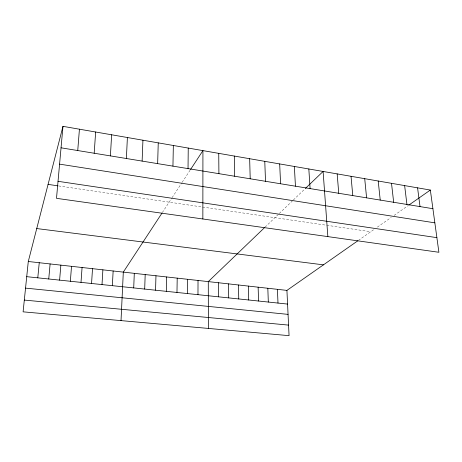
<?xml version="1.0" encoding="UTF-8"?>
<svg xmlns="http://www.w3.org/2000/svg" width="462" height="462" viewBox="0 0 462 462"><rect width="100%" height="100%" fill="white"/><g stroke="black" fill="none" stroke-linecap="round" stroke-linejoin="round"><path stroke-width="0.35" stroke-dasharray="2.31 1.73" d="M162.335 212.56L171.743 198.21M172.112 197.644L181.774 182.906M182.143 182.334L190.159 170.108M265.049 227.148L278.788 213.97M279.273 213.508L292.879 200.45M293.37 199.982L304.851 188.964M358.397 240.396L374.081 229.423M377.379 227.113L391.25 217.406M394.051 215.448L408.304 205.475M58.668 185.943L326.108 225.179M326.807 225.277L370.778 231.728"/><path stroke-width="0.69" d="M202.853 218.982L202.928 150.618L190.529 169.542M197.973 294.664L198.025 280.463M188.034 168.607L188.242 148.071M187.526 293.566L187.664 279.308M176.975 292.458L177.206 278.136M172.944 166.135L173.348 145.484M166.32 291.337L166.638 276.957M157.646 163.635L158.247 142.868M155.561 290.211L155.965 275.762M144.687 289.068L145.189 274.561M142.123 161.088L142.931 140.211M133.709 287.913L134.303 273.342M121.021 320.605L123.308 272.112L161.943 213.161M126.374 158.512L127.397 137.514M112.364 285.672L113.144 270.98M102.01 284.58L102.882 269.831M110.401 155.896L111.637 134.783M91.557 283.483L92.521 268.676M94.184 153.24L95.651 132.011M81.006 282.374L82.069 267.504M70.357 281.26L71.518 266.326M77.737 150.548L79.429 129.198M59.604 280.128L60.863 265.136M62.971 126.345L56.503 198.331L438.9 252.281L430.341 190.055L62.971 126.345L28.286 261.498L23.1 311.838L289.062 335.655L286.925 290.396L357.813 240.8M48.747 278.99L50.104 263.935M37.786 277.835L39.247 262.722M264.541 227.639L208.287 281.612L208.385 328.43M305.336 188.496L323.1 171.454L327.853 236.613M408.864 205.082L430.341 190.055M24.313 300.075L288.565 325.109M25.543 288.121L288.057 314.374M26.721 276.674L287.572 304.077M28.286 261.498L286.925 290.396M36.741 228.557L323.435 264.853M48.071 184.39L57.958 185.84M58.033 181.312L436.89 237.653M59.575 164.137L434.852 222.84M61.042 147.811L432.911 208.708M417.573 187.838L420.01 206.595M404.631 185.597L406.935 204.458M391.505 183.322L393.676 202.287M378.205 181.012L380.232 200.081M364.714 178.673L366.597 197.852M351.039 176.299L352.772 195.588M337.168 173.897L338.75 193.289M308.83 168.982L310.094 188.594M294.358 166.47L295.449 186.198M279.672 163.923L280.596 183.766M277.419 289.339L277.991 303.072M264.772 161.342L265.517 181.295M267.821 288.265L268.324 302.056M258.131 287.179L258.558 301.028M249.653 158.72L250.213 178.794M248.354 286.088L248.706 299.994M238.479 284.985L238.75 298.949M234.309 156.058L234.684 176.247M228.511 283.87L228.707 297.892M218.74 153.355L218.913 173.666M218.451 282.744L218.561 296.829"/></g></svg>
